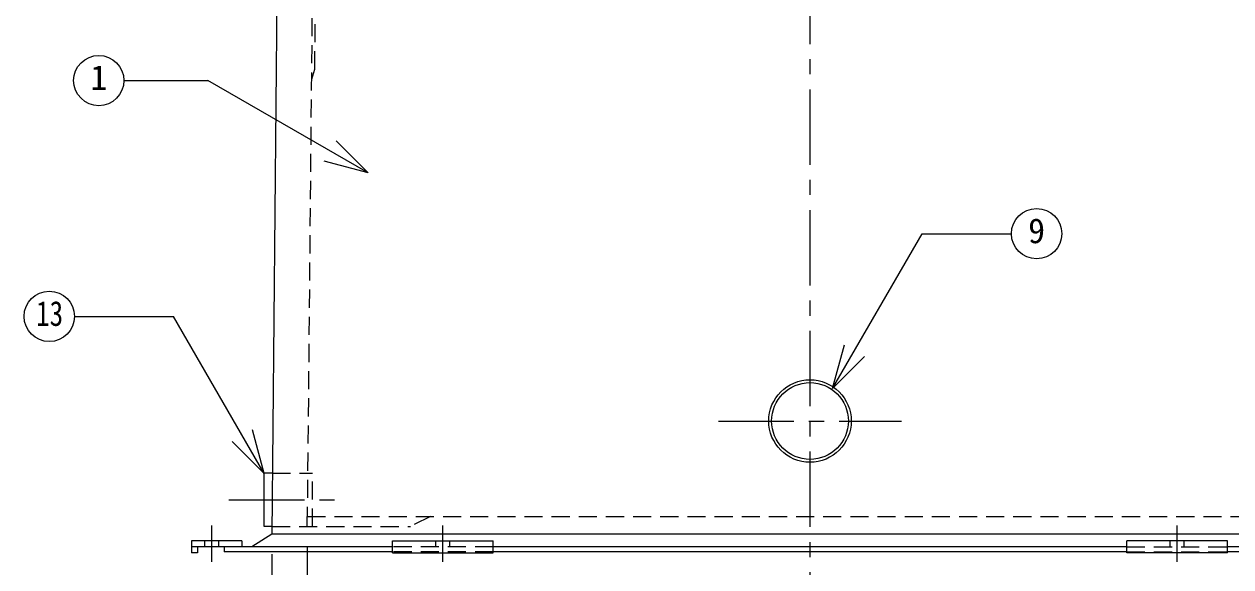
# Model space of a CAD drawing. Units: millimetres at full size, sheet at 1:15; details may follow other scales. Extents: x -3186 to 2889, y -2031 to 2184.
# Drawn here: x -929 to 270, y -1161 to -621 of the extents above; entities that cross this region are included whole.
import ezdxf
from ezdxf.enums import TextEntityAlignment as Align

# ---------------------------------------------------------------- set-up
doc = ezdxf.new("R2010")
doc.units = ezdxf.units.MM
doc.header["$LTSCALE"] = 15
doc.linetypes.add('CHAIN1', pattern=[8, 5, -1, 1, -1])
doc.linetypes.add('DASHED1', pattern=[1.8, 1.2, -0.6])
doc.layers.add('0-0', color=7, linetype='Continuous', lineweight=18)
doc.styles.add('ＭＳ ゴシック', font='')
doc.styles.get('ＭＳ ゴシック').set_extended_font_data('MS Gothic')

msp = doc.modelspace()

# ---------------------------------------------------------------- linework, layer by layer
at = {"layer": '0-0', "color": 4, "linetype": 'CHAIN1', "lineweight": 9}
for p, q in [((-148.15, 153.97), (-148.15, -1220.74)), ((-239.15, -1015.74), (-57.15, -1015.74)), ((-725.83, -1094.24), (-607.83, -1094.24)), ((-743.15, -1119.74), (-743.15, -1155.74)), ((-513.15, -1155.74), (-513.15, -1119.74)), ((216.85, -1155.74), (216.85, -1119.74)), ((-683.15, -1148.24), (-683.15, -1460.74)), ((-648.15, -1140.74), (-648.15, -1395.74))]:
    msp.add_line(p, q, dxfattribs=at)
at = {"layer": '0-0', "color": 5, "lineweight": 25}
for p, q in [((-674.57, -216.74), (-683.15, -1128.24)), ((-683.15, -1128.24), (-703.15, -1140.74)), ((386.85, -1128.24), (-683.15, -1128.24)), ((-463.15, -1146.74), (-463.15, -1134.74)), ((166.85, -1146.74), (166.85, -1134.74)), ((-563.15, -1140.74), (-730.65, -1140.74)), ((-730.65, -1140.74), (-730.65, -1145.74)), ((-563.15, -1145.74), (-730.65, -1145.74)), ((-563.15, -1146.74), (-463.15, -1146.74)), ((166.85, -1140.74), (-463.15, -1140.74)), ((166.85, -1145.74), (-463.15, -1145.74)), ((266.85, -1146.74), (166.85, -1146.74)), ((434.35, -1140.74), (266.85, -1140.74)), ((434.35, -1145.74), (266.85, -1145.74))]:
    msp.add_line(p, q, dxfattribs=at)
at = {"layer": '0-0', "linetype": 'DASHED1'}
for p, q in [((-641.8, -453.14), (-647.99, -1110.74)), ((-647.99, -1110.74), (351.68, -1110.74)), ((-520.15, -1140.74), (-520.15, -1134.74)), ((-506.15, -1140.74), (-506.15, -1134.74)), ((209.85, -1140.74), (209.85, -1134.74)), ((223.85, -1140.74), (223.85, -1134.74)), ((-463.15, -1140.74), (-563.15, -1140.74)), ((-463.15, -1145.74), (-563.15, -1145.74)), ((166.85, -1140.74), (266.85, -1140.74)), ((166.85, -1145.74), (266.85, -1145.74))]:
    msp.add_line(p, q, dxfattribs=at)
at = {"layer": '0-0', "color": 4, "linetype": 'DASHED1', "lineweight": 9}
for p, q in [((-640.38, -621.2), (-640.81, -666.24)), ((-640.81, -666.24), (-643.9, -676.24)), ((-682.58, -1067.74), (-642.83, -1067.74)), ((-642.83, -1120.74), (-642.83, -1067.74)), ((-648.08, -1120.74), (-647.99, -1110.74)), ((-525.47, -1110.74), (-545.47, -1120.74)), ((-683.08, -1120.74), (-545.47, -1120.74)), ((-750.15, -1134.74), (-750.15, -1140.74)), ((-736.15, -1134.74), (-736.15, -1140.74))]:
    msp.add_line(p, q, dxfattribs=at)
at = {"layer": '0-0'}
for p, q in [((-830.21, -677.26), (-746.78, -677.26)), ((-587.56, -769.18), (-746.78, -677.26)), ((-587.56, -769.18), (-619.38, -737.36)), ((-587.56, -769.18), (-631.03, -757.54)), ((-125.62, -983.44), (-36.75, -829.51)), ((-36.75, -829.51), (52.17, -829.51)), ((-879.45, -911.73), (-780.82, -911.73)), ((-690.65, -1067.91), (-780.82, -911.73)), ((-125.62, -983.44), (-113.98, -939.97)), ((-125.62, -983.44), (-93.8, -951.62)), ((-690.65, -1067.91), (-702.3, -1024.44)), ((-690.65, -1067.91), (-722.47, -1036.09)), ((-690.83, -1120.74), (-690.83, -1067.74)), ((-682.58, -1067.74), (-690.83, -1067.74)), ((-683.08, -1120.74), (-690.83, -1120.74)), ((-763.15, -1134.74), (-763.15, -1146.74)), ((-713.15, -1134.74), (-763.15, -1134.74)), ((-713.15, -1134.74), (-713.15, -1140.74)), ((-730.65, -1140.74), (-763.15, -1140.74))]:
    msp.add_line(p, q, dxfattribs=at)
at = {"layer": '0-0', "color": 5, "lineweight": 25}
for points in [[(-563.15, -1146.74), (-563.15, -1134.74), (-463.15, -1134.74)], [(266.85, -1146.74), (266.85, -1134.74), (166.85, -1134.74)]]:
    msp.add_lwpolyline(points, dxfattribs=at)
at = {"layer": '0-0'}
msp.add_lwpolyline([(-757.15, -1140.74), (-757.15, -1146.74), (-763.15, -1146.74)], dxfattribs=at)
for centre in [(-855.21, -677.26), (77.17, -829.51), (-904.45, -911.73)]:
    msp.add_circle(centre, 25, dxfattribs=at)
at = {"layer": '0-0', "color": 5, "lineweight": 25}
for radius in [41, 38.15]:
    msp.add_circle((-148.15, -1015.74), radius, dxfattribs=at)

# ---------------------------------------------------------------- texts
at = {"layer": '0-0', "style": 'ＭＳ ゴシック'}
for s, p in [('1', (-863.65, -694.14)), ('9', (68.74, -846.38))]:
    msp.add_text(s, height=24.74, dxfattribs=at).set_placement(p, align=Align.BOTTOM_LEFT)
at = {"layer": '0-0', "style": 'ＭＳ ゴシック', "width": 0.8}
msp.add_text('13', height=24.74, dxfattribs=at).set_placement((-917.58, -928.61), align=Align.BOTTOM_LEFT)

doc.saveas('drawing.dxf')
